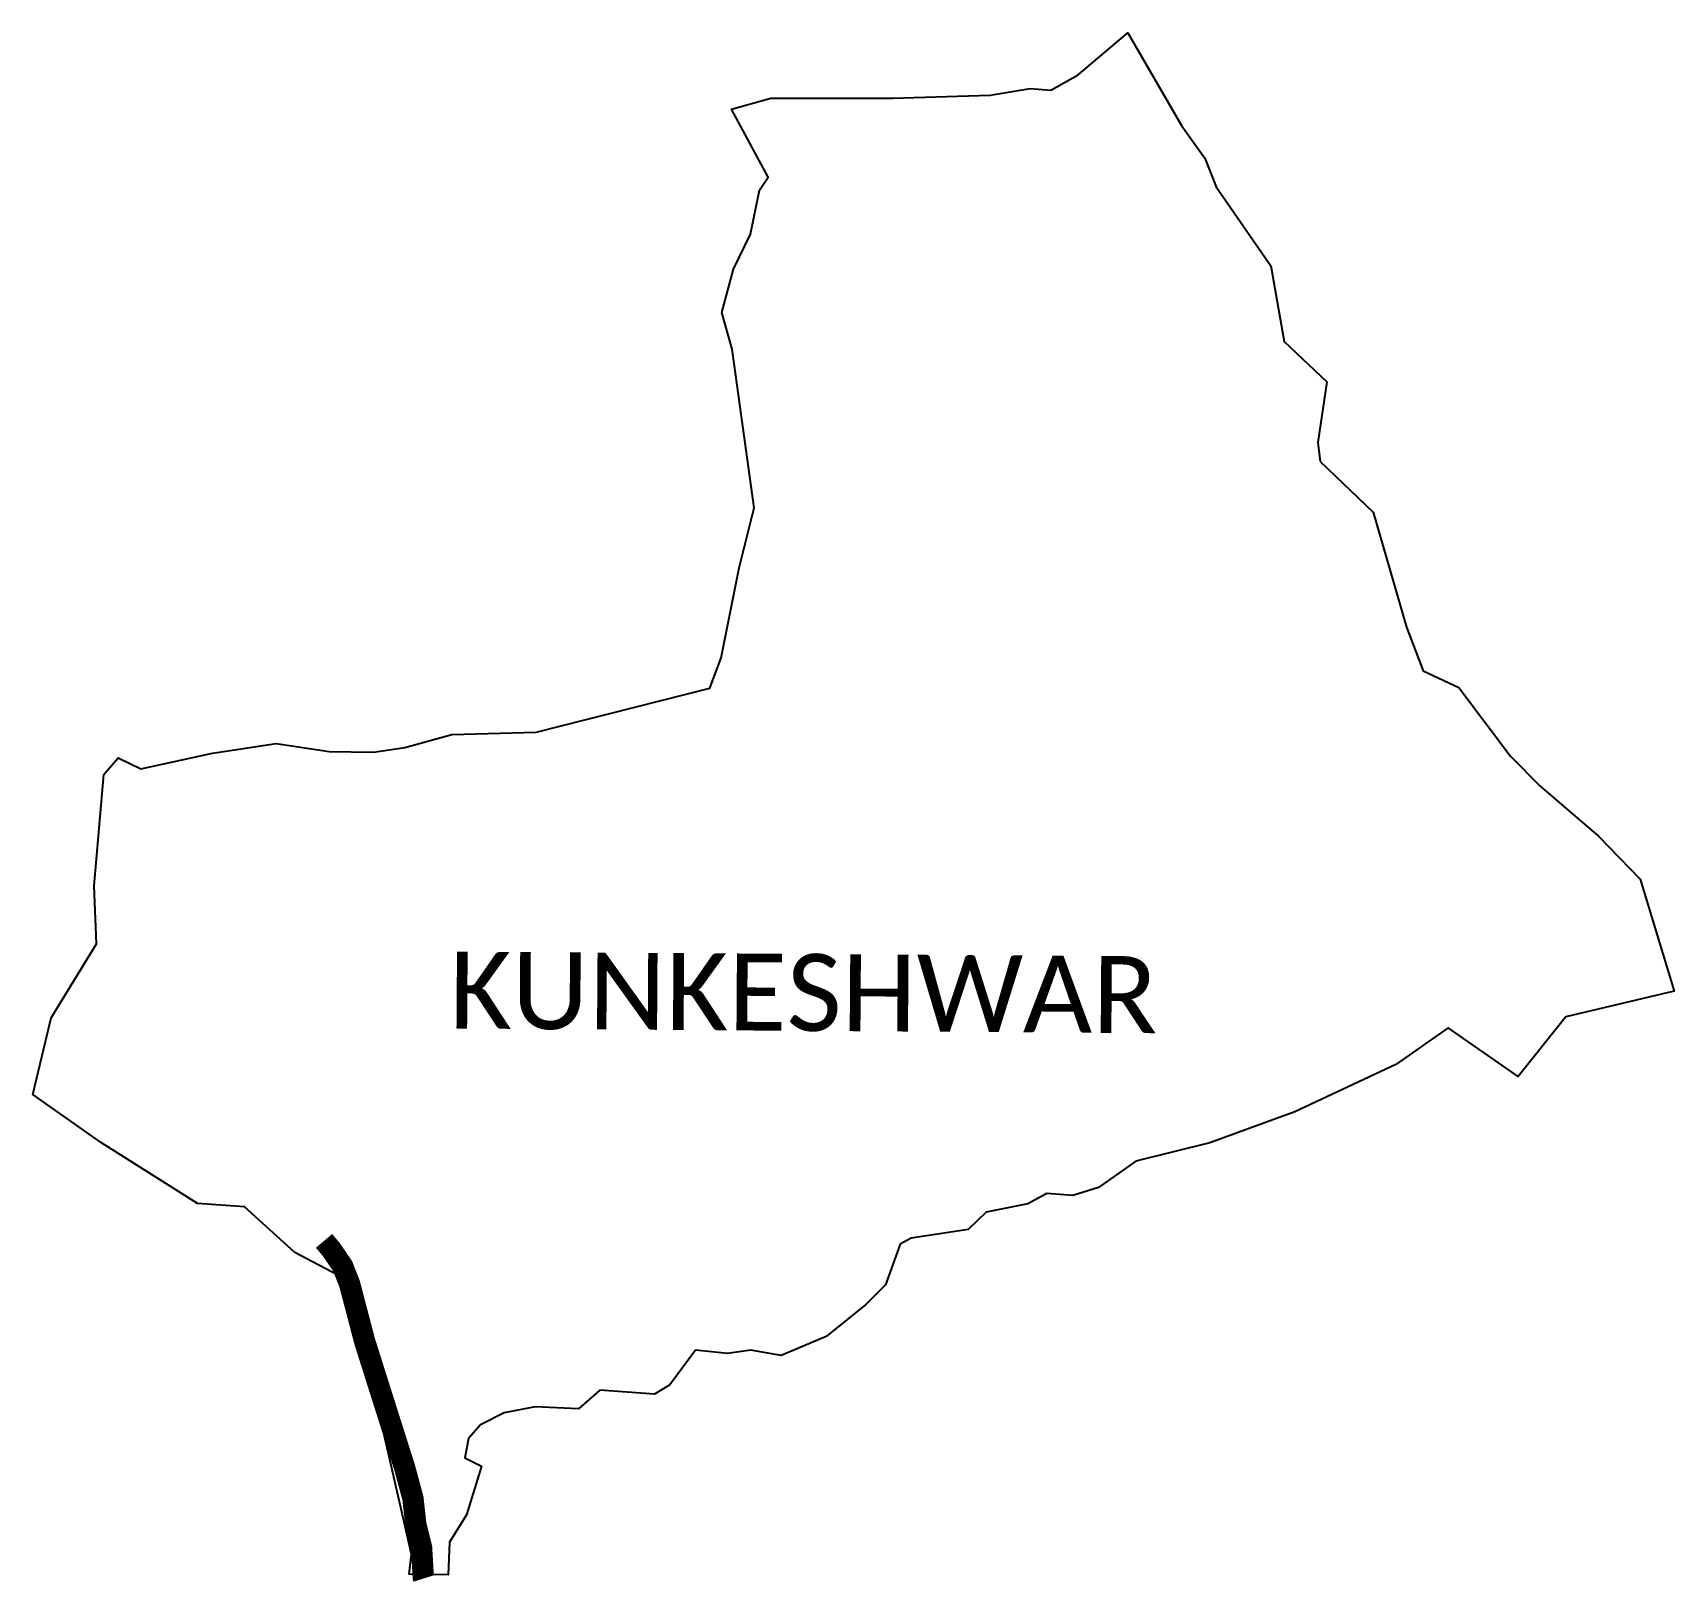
# Model space of a CAD drawing. Header units: metres. Extents: x 327601 to 331451, y 1805646 to 1809296.
import ezdxf

# ---------------------------------------------------------------- set-up
doc = ezdxf.new("R2010")
doc.units = ezdxf.units.M
for name, color, linetype in [('UNPROTECTED', 130, 'Continuous'), ('village', 3, 'Continuous'), ('VILLAGE NAME', 250, 'Continuous')]:
    doc.layers.add(name, color=color, linetype=linetype)

msp = doc.modelspace()

# ---------------------------------------------------------------- linework, layer by layer
at = {"color": 3}
msp.add_lwpolyline([(329846.8, 1809149.6), (329940.7, 1809165.1)], dxfattribs=at)
at = {"layer": 'UNPROTECTED', "const_width": 50, "flags": 128}
msp.add_lwpolyline([(328283.9, 1806462.8), (328300.9, 1806442.6), (328327.5, 1806403.6), (328343.6, 1806362.7), (328359.6, 1806302.1), (328378.9, 1806228.3), (328420.4, 1806097), (328473, 1805931), (328492.5, 1805858.8), (328499.2, 1805797.8), (328504.7, 1805775.4), (328512.7, 1805743.5), (328514.4, 1805714.5), (328516.2, 1805683.6), (328516.6, 1805674.2), (328517.6, 1805671)], dxfattribs=at)
at = {"layer": 'village'}
msp.add_lwpolyline([(329332.1, 1809142.8), (329617.6, 1809142.8)], dxfattribs=at)
at = {"layer": 'village', "color": 3}
for points in [[(329940.7, 1809165.1, 0), (329989, 1809161.4, 0), (330052.7, 1809197.3, 0), (330169.1, 1809296, 0), (330295.2, 1809078.3, 0), (330350.1, 1809001.8, 0), (330376.4, 1808935.1, 0), (330505.1, 1808749.9, 0), (330536.2, 1808572.1, 0), (330636.2, 1808477.4, 0), (330614.8, 1808335.3, 0), (330620.3, 1808290.9, 0)], [(329617.6, 1809142.8, 0), (329846.8, 1809149.6, 0)], [(330620.3, 1808290.9, 0), (330744.6, 1808171.6, 0), (330823.1, 1807902.4, 0), (330862.3, 1807799.7, 0), (330946.2, 1807760.9, 0), (331067.4, 1807599.4, 0), (331137, 1807529.2, 0), (331273.6, 1807411.7, 0), (331371.6, 1807311, 0), (331451, 1807048.1, 0), (331196.6, 1806988.3, 0), (331084.7, 1806848.6, 0), (330921.1, 1806962.8, 0), (330798.4, 1806876.8, 0), (330560.9, 1806765.6, 0), (330361.8, 1806692.7, 0), (330188, 1806649.7, 0), (330100.9, 1806588.2, 0), (330040.5, 1806569.3, 0), (329979.5, 1806574, 0), (329935.2, 1806549.6, 0), (329836.9, 1806529.8, 0), (329795.1, 1806489.8, 0), (329661.3, 1806469.2, 0), (329635.4, 1806455.4, 0), (329600.7, 1806360, 0), (329554.6, 1806314, 0), (329461.5, 1806238.9, 0), (329355.9, 1806193.9, 0), (329285.2, 1806206.9, 0), (329230, 1806198.6, 0), (329154.9, 1806206.4, 0), (329095, 1806125.5, 0), (329059.1, 1806103.7, 0), (328931.2, 1806113.1, 0), (328881.2, 1806068.9, 0), (328779.2, 1806073.7, 0), (328706.2, 1806059.9, 0), (328650.7, 1806031.5, 0), (328622.4, 1805999.1, 0), (328613.9, 1805953.7, 0), (328653.4, 1805934.3, 0), (328618.3, 1805820.1, 0), (328578.2, 1805756.2, 0), (328574.9, 1805679.9, 0), (328483.7, 1805681.3, 0), (328489.1, 1805728, 0), (328358.4, 1806298.6, 0), (328314.7, 1806383.1, 0), (328215.2, 1806435.9, 0), (328097, 1806542.5, 0), (327987.2, 1806550.6, 0), (327762.2, 1806692.7, 0), (327600.8, 1806806.1, 0), (327643.7, 1806985.6, 0), (327750.2, 1807159.5, 0), (327744.5, 1807295.4, 0), (327767.3, 1807556.3, 0), (327801, 1807595.6, 0), (327854.5, 1807569.7, 0), (328022.3, 1807606.5, 0), (328171.4, 1807629.4, 0), (328296.1, 1807610.7, 0), (328400, 1807609.1, 0), (328473.8, 1807619.9, 0), (328583.3, 1807650.1, 0), (328781.6, 1807655.6, 0), (329188.9, 1807758.9, 0), (329215.4, 1807830.2, 0), (329257.7, 1808041.6, 0), (329292.9, 1808182.3, 0), (329241.6, 1808553.8, 0), (329216.7, 1808640.1, 0), (329244.7, 1808741.5, 0), (329284.5, 1808823.5, 0), (329305.1, 1808927, 0), (329325.6, 1808957.7, 0), (329240.1, 1809117.3, 0), (329332.1, 1809142.8, 0)]]:
    msp.add_polyline3d(points, dxfattribs=at)

# ---------------------------------------------------------------- texts
at = {"layer": 'VILLAGE NAME', "insert": (328578.8, 1807141.4), "char_height": 180.345, "attachment_point": 1, "rotation": 359.6139}
msp.add_mtext_dynamic_manual_height_columns('{\\fCalibri|b0|i0|c0|p34;KUNKESHWAR}', width=3252.397, gutter_width=901.7, heights=[0], dxfattribs=at)

doc.saveas('drawing.dxf')
